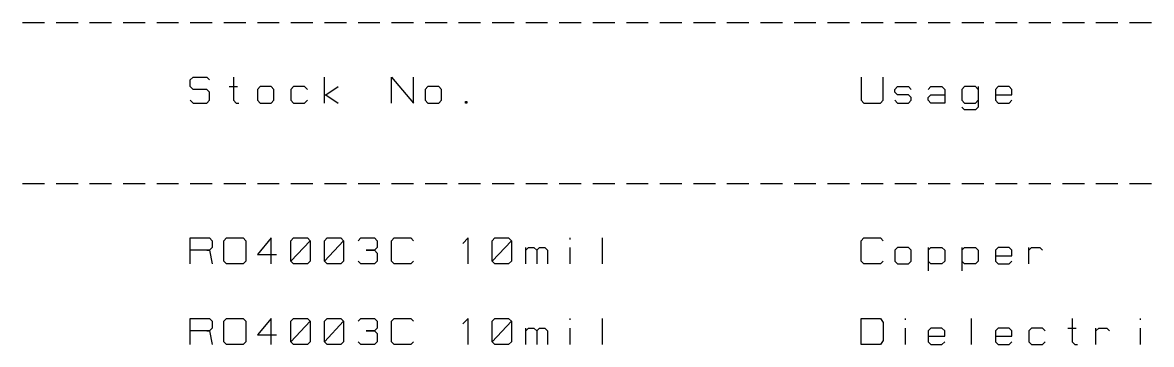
# Model space of a CAD drawing. Extents: x 0 to 291, y 0 to 144.
# Drawn here: x 79.14 to 107.17, y 38.17 to 46.17 of the extents above; entities that cross this region are included whole.
import ezdxf

# ---------------------------------------------------------------- set-up
doc = ezdxf.new("R2010")
doc.units = 0

msp = doc.modelspace()

# ---------------------------------------------------------------- linework, layer by layer
at = {"layer": 'StackupLayer'}
for p, q in [((79.135, 46.17), (79.679, 46.17)), ((79.968, 46.17), (80.512, 46.17)), ((80.801, 46.17), (81.345, 46.17)), ((81.634, 46.17), (82.178, 46.17)), ((82.467, 46.17), (83.011, 46.17)), ((83.3, 46.17), (83.844, 46.17)), ((84.133, 46.17), (84.677, 46.17)), ((84.966, 46.17), (85.51, 46.17)), ((85.799, 46.17), (86.343, 46.17)), ((86.632, 46.17), (87.176, 46.17)), ((87.465, 46.17), (88.009, 46.17)), ((88.298, 46.17), (88.842, 46.17)), ((89.131, 46.17), (89.675, 46.17)), ((89.964, 46.17), (90.508, 46.17)), ((90.797, 46.17), (91.341, 46.17)), ((91.63, 46.17), (92.174, 46.17)), ((92.463, 46.17), (93.007, 46.17)), ((93.296, 46.17), (93.84, 46.17)), ((94.129, 46.17), (94.673, 46.17)), ((94.962, 46.17), (95.506, 46.17)), ((95.795, 46.17), (96.339, 46.17)), ((96.628, 46.17), (97.172, 46.17)), ((97.461, 46.17), (98.005, 46.17)), ((98.294, 46.17), (98.838, 46.17)), ((99.127, 46.17), (99.671, 46.17)), ((99.96, 46.17), (100.504, 46.17)), ((100.793, 46.17), (101.337, 46.17)), ((101.626, 46.17), (102.17, 46.17)), ((102.459, 46.17), (103.003, 46.17)), ((103.292, 46.17), (103.836, 46.17)), ((104.125, 46.17), (104.669, 46.17)), ((104.958, 46.17), (105.502, 46.17)), ((105.791, 46.17), (106.335, 46.17)), ((106.624, 46.17), (107.168, 46.17)), ((83.3, 44.748), (83.368, 44.816)), ((83.3, 44.578), (83.3, 44.748)), ((83.368, 44.51), (83.3, 44.578)), ((83.368, 44.816), (83.708, 44.816)), ((83.708, 44.816), (83.776, 44.748)), ((84.269, 44.578), (84.473, 44.578)), ((84.371, 44.816), (84.371, 44.238)), ((85.034, 44.578), (84.966, 44.51)), ((85.306, 44.578), (85.034, 44.578)), ((85.374, 44.51), (85.306, 44.578)), ((85.867, 44.578), (85.799, 44.51)), ((86.139, 44.578), (85.867, 44.578)), ((86.207, 44.51), (86.139, 44.578)), ((86.632, 44.17), (86.632, 44.816)), ((86.666, 44.374), (86.972, 44.578)), ((88.298, 44.17), (88.298, 44.816)), ((88.298, 44.816), (88.842, 44.17)), ((88.842, 44.17), (88.842, 44.816)), ((89.199, 44.578), (89.131, 44.51)), ((89.471, 44.578), (89.199, 44.578)), ((89.539, 44.51), (89.471, 44.578)), ((99.96, 44.816), (99.96, 44.238)), ((100.504, 44.238), (100.504, 44.816)), ((100.793, 44.51), (100.861, 44.578)), ((100.861, 44.578), (101.133, 44.578)), ((101.133, 44.578), (101.201, 44.51)), ((101.626, 44.51), (101.694, 44.578)), ((101.694, 44.578), (101.966, 44.578)), ((101.966, 44.578), (102.034, 44.51)), ((102.527, 44.578), (102.459, 44.51)), ((102.799, 44.578), (102.527, 44.578)), ((102.867, 44.51), (102.799, 44.578)), ((102.867, 44.578), (102.867, 44.068)), ((103.36, 44.578), (103.292, 44.51)), ((103.632, 44.578), (103.36, 44.578)), ((103.7, 44.51), (103.632, 44.578)), ((83.708, 44.51), (83.368, 44.51)), ((83.776, 44.442), (83.708, 44.51)), ((83.776, 44.238), (83.776, 44.442)), ((84.966, 44.51), (84.966, 44.238)), ((85.374, 44.238), (85.374, 44.51)), ((85.799, 44.51), (85.799, 44.238)), ((86.632, 44.374), (86.666, 44.374)), ((86.666, 44.374), (86.972, 44.17)), ((89.131, 44.51), (89.131, 44.238)), ((89.539, 44.238), (89.539, 44.51)), ((100.793, 44.442), (100.793, 44.51)), ((100.861, 44.374), (100.793, 44.442)), ((101.133, 44.374), (100.861, 44.374)), ((101.201, 44.306), (101.133, 44.374)), ((101.201, 44.238), (101.201, 44.306)), ((101.626, 44.306), (101.694, 44.374)), ((101.626, 44.238), (101.626, 44.306)), ((101.694, 44.374), (102.034, 44.374)), ((102.034, 44.51), (102.034, 44.17)), ((102.459, 44.51), (102.459, 44.238)), ((103.292, 44.51), (103.292, 44.238)), ((103.292, 44.374), (103.7, 44.374)), ((103.7, 44.374), (103.7, 44.51)), ((83.3, 44.238), (83.368, 44.17)), ((83.368, 44.17), (83.708, 44.17)), ((83.708, 44.17), (83.776, 44.238)), ((84.371, 44.238), (84.439, 44.17)), ((84.439, 44.17), (84.507, 44.17)), ((84.966, 44.238), (85.034, 44.17)), ((85.034, 44.17), (85.306, 44.17)), ((85.306, 44.17), (85.374, 44.238)), ((85.799, 44.238), (85.867, 44.17)), ((85.867, 44.17), (86.139, 44.17)), ((86.139, 44.17), (86.207, 44.238)), ((89.131, 44.238), (89.199, 44.17)), ((89.199, 44.17), (89.471, 44.17)), ((89.471, 44.17), (89.539, 44.238)), ((90.134, 44.17), (90.134, 44.204)), ((90.134, 44.204), (90.168, 44.204)), ((90.168, 44.17), (90.134, 44.17)), ((90.168, 44.204), (90.168, 44.17)), ((99.96, 44.238), (100.028, 44.17)), ((100.028, 44.17), (100.436, 44.17)), ((100.436, 44.17), (100.504, 44.238)), ((100.793, 44.238), (100.861, 44.17)), ((100.861, 44.17), (101.133, 44.17)), ((101.133, 44.17), (101.201, 44.238)), ((101.694, 44.17), (101.626, 44.238)), ((102.034, 44.17), (101.694, 44.17)), ((102.034, 44.238), (102.034, 44.17)), ((102.459, 44.238), (102.527, 44.17)), ((102.527, 44), (102.459, 44.068)), ((102.527, 44.17), (102.799, 44.17)), ((102.799, 44.17), (102.867, 44.238)), ((102.867, 44.068), (102.799, 44)), ((103.292, 44.238), (103.36, 44.17)), ((103.36, 44.17), (103.632, 44.17)), ((103.632, 44.17), (103.7, 44.238)), ((102.799, 44), (102.527, 44)), ((79.135, 42.17), (79.679, 42.17)), ((79.968, 42.17), (80.512, 42.17)), ((80.801, 42.17), (81.345, 42.17)), ((81.634, 42.17), (82.178, 42.17)), ((82.467, 42.17), (83.011, 42.17)), ((83.3, 42.17), (83.844, 42.17)), ((84.133, 42.17), (84.677, 42.17)), ((84.966, 42.17), (85.51, 42.17)), ((85.799, 42.17), (86.343, 42.17)), ((86.632, 42.17), (87.176, 42.17)), ((87.465, 42.17), (88.009, 42.17)), ((88.298, 42.17), (88.842, 42.17)), ((89.131, 42.17), (89.675, 42.17)), ((89.964, 42.17), (90.508, 42.17)), ((90.797, 42.17), (91.341, 42.17)), ((91.63, 42.17), (92.174, 42.17)), ((92.463, 42.17), (93.007, 42.17)), ((93.296, 42.17), (93.84, 42.17)), ((94.129, 42.17), (94.673, 42.17)), ((94.962, 42.17), (95.506, 42.17)), ((95.795, 42.17), (96.339, 42.17)), ((96.628, 42.17), (97.172, 42.17)), ((97.461, 42.17), (98.005, 42.17)), ((98.294, 42.17), (98.838, 42.17)), ((99.127, 42.17), (99.671, 42.17)), ((99.96, 42.17), (100.504, 42.17)), ((100.793, 42.17), (101.337, 42.17)), ((101.626, 42.17), (102.17, 42.17)), ((102.459, 42.17), (103.003, 42.17)), ((103.292, 42.17), (103.836, 42.17)), ((104.125, 42.17), (104.669, 42.17)), ((104.958, 42.17), (105.502, 42.17)), ((105.791, 42.17), (106.335, 42.17)), ((106.624, 42.17), (107.168, 42.17)), ((83.3, 40.17), (83.3, 40.816)), ((83.3, 40.816), (83.776, 40.816)), ((83.776, 40.816), (83.844, 40.748)), ((83.844, 40.748), (83.844, 40.578)), ((84.133, 40.748), (84.201, 40.816)), ((84.133, 40.238), (84.133, 40.748)), ((84.201, 40.816), (84.609, 40.816)), ((84.609, 40.816), (84.677, 40.748)), ((84.677, 40.748), (84.677, 40.238)), ((85.306, 40.816), (84.966, 40.408)), ((85.306, 40.17), (85.306, 40.816)), ((85.799, 40.748), (85.867, 40.816)), ((85.799, 40.238), (85.799, 40.748)), ((85.799, 40.238), (86.275, 40.748)), ((85.867, 40.816), (86.207, 40.816)), ((86.207, 40.816), (86.275, 40.748)), ((86.275, 40.748), (86.275, 40.238)), ((86.632, 40.748), (86.7, 40.816)), ((86.632, 40.238), (86.632, 40.748)), ((86.632, 40.238), (87.108, 40.748)), ((86.7, 40.816), (87.04, 40.816)), ((87.04, 40.816), (87.108, 40.748)), ((87.108, 40.748), (87.108, 40.238)), ((87.465, 40.748), (87.533, 40.816)), ((87.533, 40.816), (87.873, 40.816)), ((87.873, 40.816), (87.941, 40.748)), ((87.941, 40.748), (87.941, 40.578)), ((88.298, 40.748), (88.366, 40.816)), ((88.298, 40.238), (88.298, 40.748)), ((88.366, 40.816), (88.774, 40.816)), ((88.774, 40.816), (88.842, 40.748)), ((90.202, 40.816), (90.066, 40.68)), ((90.202, 40.17), (90.202, 40.816)), ((90.797, 40.748), (90.865, 40.816)), ((90.797, 40.238), (90.797, 40.748)), ((90.797, 40.238), (91.273, 40.748)), ((90.865, 40.816), (91.205, 40.816)), ((91.205, 40.816), (91.273, 40.748)), ((91.273, 40.748), (91.273, 40.238)), ((92.735, 40.782), (92.735, 40.816)), ((93.534, 40.17), (93.534, 40.816)), ((99.96, 40.748), (100.028, 40.816)), ((99.96, 40.238), (99.96, 40.748)), ((100.028, 40.816), (100.436, 40.816)), ((100.436, 40.816), (100.504, 40.748)), ((83.776, 40.51), (83.3, 40.51)), ((83.708, 40.51), (83.776, 40.51)), ((83.844, 40.578), (83.776, 40.51)), ((83.776, 40.51), (83.844, 40.17)), ((84.966, 40.408), (85.442, 40.408)), ((87.873, 40.51), (87.669, 40.51)), ((87.669, 40.51), (87.873, 40.51)), ((87.941, 40.578), (87.873, 40.51)), ((87.873, 40.51), (87.941, 40.442)), ((87.941, 40.442), (87.941, 40.238)), ((91.63, 40.17), (91.63, 40.578)), ((91.63, 40.51), (91.698, 40.578)), ((91.698, 40.578), (91.834, 40.578)), ((91.834, 40.578), (91.902, 40.51)), ((91.902, 40.51), (91.97, 40.578)), ((91.902, 40.51), (91.902, 40.17)), ((91.97, 40.578), (92.106, 40.578)), ((92.106, 40.578), (92.174, 40.51)), ((92.174, 40.51), (92.174, 40.17)), ((92.735, 40.17), (92.735, 40.578)), ((100.861, 40.578), (100.793, 40.51)), ((100.793, 40.51), (100.793, 40.238)), ((101.133, 40.578), (100.861, 40.578)), ((101.201, 40.51), (101.133, 40.578)), ((101.201, 40.238), (101.201, 40.51)), ((101.626, 40.578), (101.626, 40)), ((101.626, 40.51), (101.694, 40.578)), ((101.694, 40.578), (101.966, 40.578)), ((101.966, 40.578), (102.034, 40.51)), ((102.034, 40.51), (102.034, 40.238)), ((102.459, 40.578), (102.459, 40)), ((102.459, 40.51), (102.527, 40.578)), ((102.527, 40.578), (102.799, 40.578)), ((102.799, 40.578), (102.867, 40.51)), ((102.867, 40.51), (102.867, 40.238)), ((103.36, 40.578), (103.292, 40.51)), ((103.292, 40.51), (103.292, 40.238)), ((103.292, 40.374), (103.7, 40.374)), ((103.632, 40.578), (103.36, 40.578)), ((103.7, 40.51), (103.632, 40.578)), ((103.7, 40.374), (103.7, 40.51)), ((104.125, 40.17), (104.125, 40.578)), ((104.125, 40.51), (104.193, 40.578)), ((104.193, 40.578), (104.397, 40.578)), ((104.397, 40.578), (104.465, 40.51)), ((84.201, 40.17), (84.133, 40.238)), ((84.609, 40.17), (84.201, 40.17)), ((84.677, 40.238), (84.609, 40.17)), ((85.867, 40.17), (85.799, 40.238)), ((86.207, 40.17), (85.867, 40.17)), ((86.275, 40.238), (86.207, 40.17)), ((86.7, 40.17), (86.632, 40.238)), ((87.04, 40.17), (86.7, 40.17)), ((87.108, 40.238), (87.04, 40.17)), ((87.533, 40.17), (87.465, 40.238)), ((87.873, 40.17), (87.533, 40.17)), ((87.941, 40.238), (87.873, 40.17)), ((88.366, 40.17), (88.298, 40.238)), ((88.774, 40.17), (88.366, 40.17)), ((88.842, 40.238), (88.774, 40.17)), ((90.865, 40.17), (90.797, 40.238)), ((91.205, 40.17), (90.865, 40.17)), ((91.273, 40.238), (91.205, 40.17)), ((100.028, 40.17), (99.96, 40.238)), ((100.436, 40.17), (100.028, 40.17)), ((100.504, 40.238), (100.436, 40.17)), ((100.793, 40.238), (100.861, 40.17)), ((100.861, 40.17), (101.133, 40.17)), ((101.133, 40.17), (101.201, 40.238)), ((101.694, 40.17), (101.626, 40.238)), ((101.966, 40.17), (101.694, 40.17)), ((102.034, 40.238), (101.966, 40.17)), ((102.527, 40.17), (102.459, 40.238)), ((102.799, 40.17), (102.527, 40.17)), ((102.867, 40.238), (102.799, 40.17)), ((103.292, 40.238), (103.36, 40.17)), ((103.36, 40.17), (103.632, 40.17)), ((103.632, 40.17), (103.7, 40.238)), ((83.3, 38.17), (83.3, 38.816)), ((83.3, 38.816), (83.776, 38.816)), ((83.776, 38.816), (83.844, 38.748)), ((83.844, 38.748), (83.844, 38.578)), ((84.133, 38.748), (84.201, 38.816)), ((84.133, 38.238), (84.133, 38.748)), ((84.201, 38.816), (84.609, 38.816)), ((84.609, 38.816), (84.677, 38.748)), ((84.677, 38.748), (84.677, 38.238)), ((85.306, 38.816), (84.966, 38.408)), ((85.306, 38.17), (85.306, 38.816)), ((85.799, 38.748), (85.867, 38.816)), ((85.799, 38.238), (85.799, 38.748)), ((85.799, 38.238), (86.275, 38.748)), ((85.867, 38.816), (86.207, 38.816)), ((86.207, 38.816), (86.275, 38.748)), ((86.275, 38.748), (86.275, 38.238)), ((86.632, 38.748), (86.7, 38.816)), ((86.632, 38.238), (86.632, 38.748)), ((86.632, 38.238), (87.108, 38.748)), ((86.7, 38.816), (87.04, 38.816)), ((87.04, 38.816), (87.108, 38.748)), ((87.108, 38.748), (87.108, 38.238)), ((87.465, 38.748), (87.533, 38.816)), ((87.533, 38.816), (87.873, 38.816)), ((87.873, 38.816), (87.941, 38.748)), ((87.941, 38.748), (87.941, 38.578)), ((88.298, 38.748), (88.366, 38.816)), ((88.298, 38.238), (88.298, 38.748)), ((88.366, 38.816), (88.774, 38.816)), ((88.774, 38.816), (88.842, 38.748)), ((90.202, 38.816), (90.066, 38.68)), ((90.202, 38.17), (90.202, 38.816)), ((90.797, 38.748), (90.865, 38.816)), ((90.797, 38.238), (90.797, 38.748)), ((90.797, 38.238), (91.273, 38.748)), ((90.865, 38.816), (91.205, 38.816)), ((91.205, 38.816), (91.273, 38.748)), ((91.273, 38.748), (91.273, 38.238)), ((92.735, 38.782), (92.735, 38.816)), ((93.534, 38.17), (93.534, 38.816)), ((99.96, 38.17), (99.96, 38.816)), ((99.96, 38.816), (100.436, 38.816)), ((100.436, 38.816), (100.504, 38.714)), ((100.504, 38.714), (100.504, 38.272)), ((101.065, 38.782), (101.065, 38.816)), ((102.697, 38.17), (102.697, 38.816)), ((105.196, 38.816), (105.196, 38.238)), ((106.896, 38.782), (106.896, 38.816)), ((83.776, 38.51), (83.3, 38.51)), ((83.708, 38.51), (83.776, 38.51)), ((83.844, 38.578), (83.776, 38.51)), ((83.776, 38.51), (83.844, 38.17)), ((84.966, 38.408), (85.442, 38.408)), ((87.873, 38.51), (87.669, 38.51)), ((87.669, 38.51), (87.873, 38.51)), ((87.941, 38.578), (87.873, 38.51)), ((87.873, 38.51), (87.941, 38.442)), ((87.941, 38.442), (87.941, 38.238)), ((91.63, 38.17), (91.63, 38.578)), ((91.63, 38.51), (91.698, 38.578)), ((91.698, 38.578), (91.834, 38.578)), ((91.834, 38.578), (91.902, 38.51)), ((91.902, 38.51), (91.97, 38.578)), ((91.902, 38.51), (91.902, 38.17)), ((91.97, 38.578), (92.106, 38.578)), ((92.106, 38.578), (92.174, 38.51)), ((92.174, 38.51), (92.174, 38.17)), ((92.735, 38.17), (92.735, 38.578)), ((101.065, 38.17), (101.065, 38.578)), ((101.694, 38.578), (101.626, 38.51)), ((101.626, 38.51), (101.626, 38.238)), ((101.966, 38.578), (101.694, 38.578)), ((102.034, 38.51), (101.966, 38.578)), ((102.034, 38.374), (102.034, 38.51)), ((103.36, 38.578), (103.292, 38.51)), ((103.292, 38.51), (103.292, 38.238)), ((103.632, 38.578), (103.36, 38.578)), ((103.7, 38.51), (103.632, 38.578)), ((103.7, 38.374), (103.7, 38.51)), ((104.193, 38.578), (104.125, 38.51)), ((104.125, 38.51), (104.125, 38.238)), ((104.465, 38.578), (104.193, 38.578)), ((104.533, 38.51), (104.465, 38.578)), ((105.094, 38.578), (105.298, 38.578)), ((105.791, 38.17), (105.791, 38.578)), ((105.791, 38.51), (105.859, 38.578)), ((105.859, 38.578), (106.063, 38.578)), ((106.063, 38.578), (106.131, 38.51)), ((106.896, 38.17), (106.896, 38.578)), ((84.201, 38.17), (84.133, 38.238)), ((84.609, 38.17), (84.201, 38.17)), ((84.677, 38.238), (84.609, 38.17)), ((85.867, 38.17), (85.799, 38.238)), ((86.207, 38.17), (85.867, 38.17)), ((86.275, 38.238), (86.207, 38.17)), ((86.7, 38.17), (86.632, 38.238)), ((87.04, 38.17), (86.7, 38.17)), ((87.108, 38.238), (87.04, 38.17)), ((87.533, 38.17), (87.465, 38.238)), ((87.873, 38.17), (87.533, 38.17)), ((87.941, 38.238), (87.873, 38.17)), ((88.366, 38.17), (88.298, 38.238)), ((88.774, 38.17), (88.366, 38.17)), ((88.842, 38.238), (88.774, 38.17)), ((90.865, 38.17), (90.797, 38.238)), ((91.205, 38.17), (90.865, 38.17)), ((91.273, 38.238), (91.205, 38.17)), ((100.436, 38.17), (99.96, 38.17)), ((100.504, 38.272), (100.436, 38.17)), ((101.626, 38.374), (102.034, 38.374)), ((101.626, 38.238), (101.694, 38.17)), ((101.694, 38.17), (101.966, 38.17)), ((101.966, 38.17), (102.034, 38.238)), ((103.292, 38.374), (103.7, 38.374)), ((103.292, 38.238), (103.36, 38.17)), ((103.36, 38.17), (103.632, 38.17)), ((103.632, 38.17), (103.7, 38.238)), ((104.125, 38.238), (104.193, 38.17)), ((104.193, 38.17), (104.465, 38.17)), ((104.465, 38.17), (104.533, 38.238)), ((105.196, 38.238), (105.264, 38.17)), ((105.264, 38.17), (105.332, 38.17))]:
    msp.add_line(p, q, dxfattribs=at)

doc.saveas('drawing.dxf')
